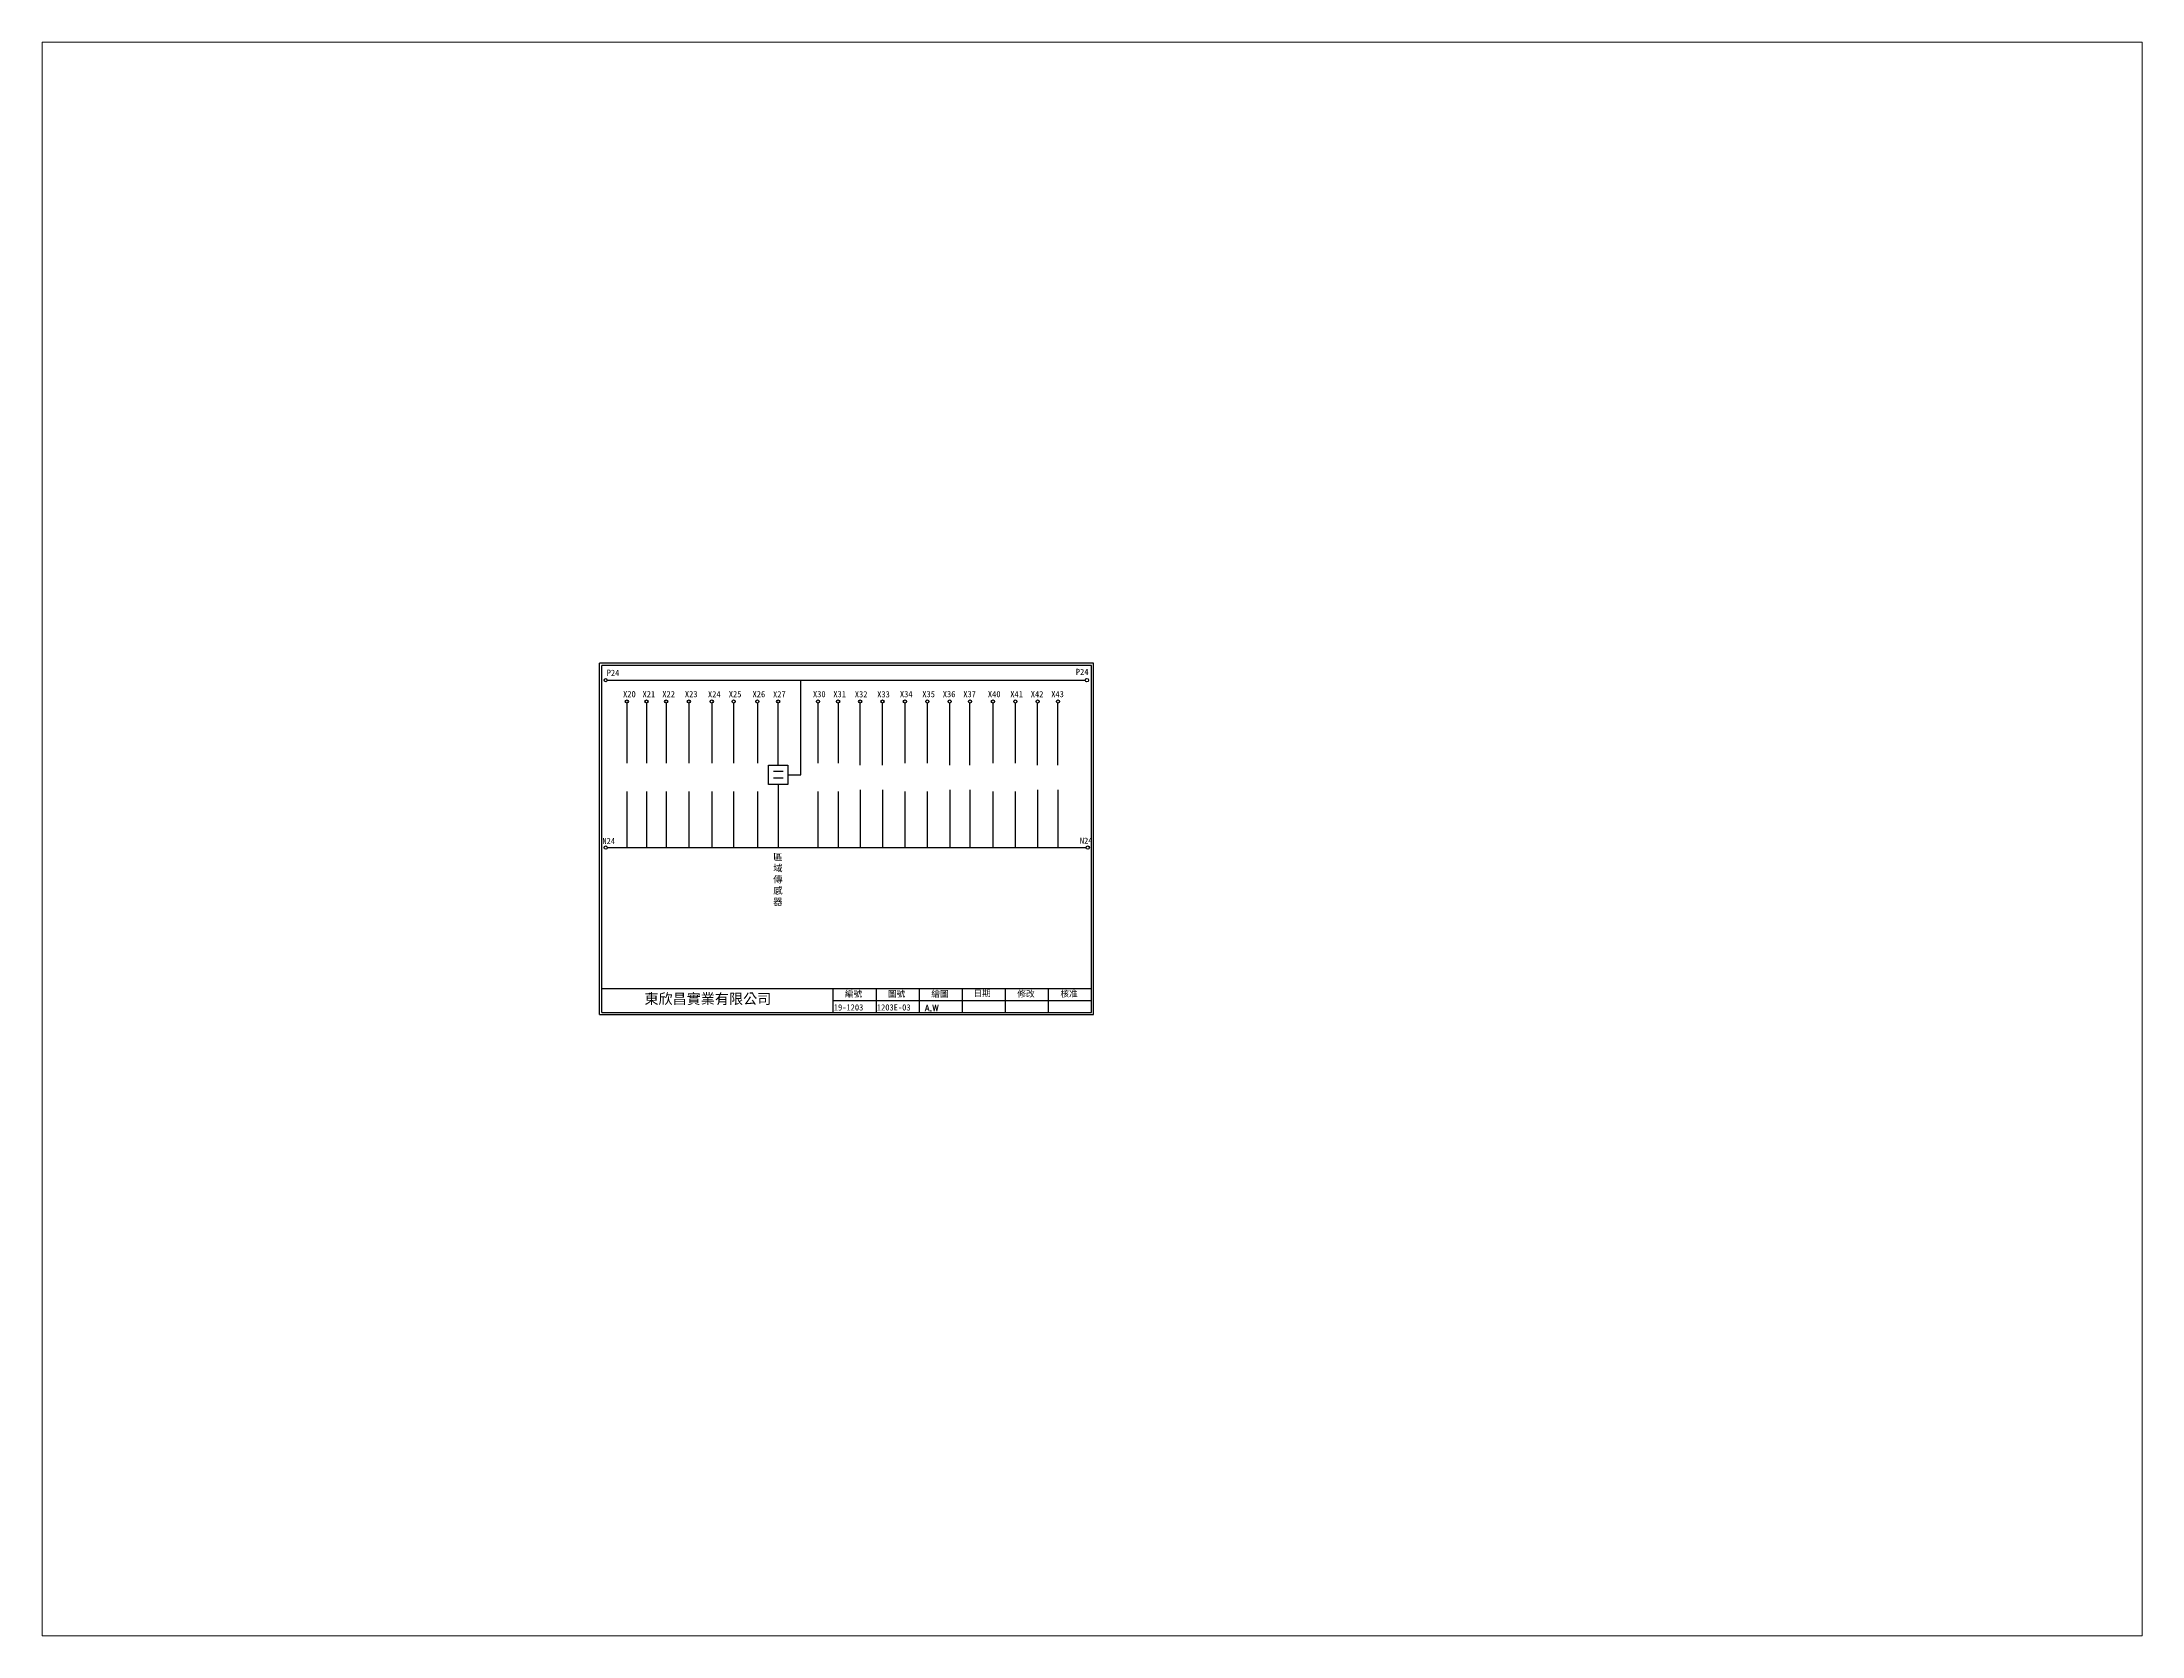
# Paper-space layout '配置1' of a CAD drawing. Extents: x 26 to 231, y 20 to 176.
# The model-space entities are those that its viewports show. They can reach past a viewport. Long polylines and large blocks are cut down to what shows.
import ezdxf

# ---------------------------------------------------------------- set-up
doc = ezdxf.new("R2010")
doc.units = 0
doc.layers.get('0').update_dxf_attribs({"linetype": 'CONTINUOUS'})
for name, color, linetype in [('圖框層', 7, 'CONTINUOUS'), ('標尺寸層', 3, 'CONTINUOUS'), ('輪廓線層', 7, 'CONTINUOUS')]:
    doc.layers.add(name, color=color, linetype=linetype)
doc.styles.add('CNS', font='romanc.shx', dxfattribs={"bigfont": 'chineset.shx'})
doc.styles.add('STSL', font='kaiu.ttf')

msp = doc.modelspace()

# ---------------------------------------------------------------- linework, layer by layer
for p, q in [((442.3, 142.3), (442.3, 197.2)), ((429.1, 147.9), (429.1, 183.9)), ((476.7, 147.9), (476.7, 183.9)), ((489.7, 147.9), (489.7, 183.9)), ((528.7, 147.9), (528.7, 183.9)), ((540.5, 147.9), (540.5, 183.9)), ((579.8, 147.9), (579.8, 183.9)), ((591.6, 147.9), (591.6, 183.9)), ((429.1, 136.7), (429.1, 100)), ((434.6, 142.3), (442.3, 142.3)), ((476.7, 133.6), (476.7, 100)), ((489.7, 133.6), (489.7, 100)), ((528.7, 133.6), (528.7, 100)), ((540.5, 133.6), (540.5, 100)), ((579.8, 133.6), (579.8, 100)), ((591.6, 133.6), (591.6, 100))]:
    msp.add_line(p, q)
msp.add_lwpolyline([(423.5, 147.9), (434.6, 147.9), (434.6, 136.7), (423.5, 136.7)], close=True)
for centre in [(608.4, 197.2), (608.9, 100)]:
    msp.add_circle(centre, 1)
at = {"layer": '圖框層', "color": 7}
for p, q in [((612.3, 207), (325.3, 207)), ((325.3, 3), (325.3, 207)), ((611.1, 205.7), (326.6, 205.7)), ((326.6, 4.2), (326.6, 205.7)), ((611.1, 4.2), (611.1, 205.7)), ((612.3, 3), (612.3, 207)), ((326.6, 18.2), (611.1, 18.2)), ((461.1, 4.2), (461.1, 18.2)), ((486.1, 4.2), (486.1, 18.2)), ((511.1, 4.2), (511.1, 18.2)), ((536.1, 4.2), (536.1, 18.2)), ((561.1, 4.2), (561.1, 18.2)), ((586.1, 4.2), (586.1, 18.2)), ((325.3, 3), (612.3, 3)), ((326.6, 4.2), (611.1, 4.2)), ((461.1, 11.2), (611.1, 11.2))]:
    msp.add_line(p, q, dxfattribs=at)
at = {"layer": '標尺寸層', "color": 7}
for p, q in [((329.8, 197.2), (607.4, 197.2)), ((341.2, 183.9), (341.2, 149)), ((352.6, 183.9), (352.6, 149)), ((364, 183.9), (364, 149)), ((377.1, 183.9), (377.1, 149)), ((390.5, 183.9), (390.5, 149)), ((403.2, 183.9), (403.2, 149)), ((417, 183.9), (417, 149)), ((452.2, 183.9), (452.2, 149)), ((463.9, 183.9), (463.9, 149)), ((502.7, 183.9), (502.7, 149)), ((515.7, 183.9), (515.7, 149)), ((553.8, 183.9), (553.8, 149)), ((566.8, 183.9), (566.8, 149)), ((426.3, 144.3), (431.9, 144.3)), ((426.3, 140.4), (431.9, 140.4)), ((341.2, 132.5), (341.2, 100)), ((352.6, 132.5), (352.6, 100)), ((364, 132.5), (364, 100)), ((377.1, 132.5), (377.1, 100)), ((377.1, 132.4), (377.1, 100)), ((390.5, 132.5), (390.5, 100)), ((390.5, 132.5), (390.5, 100)), ((403.2, 132.5), (403.2, 100)), ((403.2, 132.5), (403.2, 100)), ((417, 132.5), (417, 100)), ((452.2, 132.5), (452.2, 100)), ((463.9, 132.5), (463.9, 100)), ((502.7, 132.5), (502.7, 100)), ((515.7, 132.5), (515.7, 100)), ((553.8, 132.5), (553.8, 100)), ((566.8, 132.5), (566.8, 100)), ((330.1, 100), (607.9, 100))]:
    msp.add_line(p, q, dxfattribs=at)
for centre in [(328.9, 197.2), (341.2, 184.8), (352.6, 184.8), (364, 184.8), (377.2, 184.8), (377.2, 184.8), (390.5, 184.8), (403.2, 184.8), (417, 184.8), (429.1, 184.8), (452.2, 184.8), (463.9, 184.8), (476.7, 184.8), (489.7, 184.8), (502.7, 184.8), (515.7, 184.8), (528.7, 184.8), (540.5, 184.8), (553.8, 184.8), (566.8, 184.8), (579.8, 184.8), (591.6, 184.8), (328.9, 100)]:
    msp.add_circle(centre, 0.92, dxfattribs=at)
at = {"layer": '輪廓線層', "color": 116}
msp.add_lwpolyline([(354.6, 14.9), (354.6, 14.9), (354.6, 14.9), (354.5, 14.9), (354.5, 14.9), (354.5, 14.9), (354.5, 14.9), (354.4, 14.9), (354.4, 14.9), (354.4, 14.9), (354.4, 14.8), (354.3, 14.8), (354.3, 14.8), (354.3, 14.8), (354.3, 14.8), (354.2, 14.8), (354.2, 14.8), (354.2, 14.8), (354.2, 14.8), (354.2, 14.8), (354.1, 14.8), (354.1, 14.8), (354.1, 14.8), (354.1, 14.8), (354.1, 14.8), (354.1, 14.9), (354.1, 14.9), (354.1, 14.9), (354.1, 14.9), (354.1, 14.9), (354.1, 15), (354.1, 15), (354.2, 15), (354.2, 15.1), (354.2, 15.1), (354.2, 15.1), (354.2, 15.2), (354.2, 15.2), (354.3, 15.2), (354.3, 15.2), (354.3, 15.3), (354.3, 15.3), (354.3, 15.3), (354.4, 15.3), (354.4, 15.4), (354.4, 15.4), (354.4, 15.4), (354.5, 15.4), (354.5, 15.4), (354.5, 15.4), (354.5, 15.5), (354.5, 15.5), (354.6, 15.5), (354.6, 15.5), (354.6, 15.5), (354.6, 15.5), (354.6, 15.5), (354.6, 15.5), (354.6, 15.5), (354.7, 15.5), (354.7, 15.5), (354.7, 15.4), (354.7, 15.4), (354.7, 15.4), (354.7, 15.4), (354.7, 15.4), (354.7, 15.4), (354.7, 15.4), (354.7, 15.4), (354.7, 15.4), (354.7, 15.3), (354.7, 15.3), (354.7, 15.3), (354.7, 15.3), (354.7, 15.2), (354.7, 15.2), (354.7, 15.2), (354.7, 15.2), (354.7, 15.1), (354.7, 15.1), (354.7, 15.1), (354.7, 15.1), (354.7, 15), (354.7, 15), (354.7, 15), (354.6, 15), (354.6, 15), (354.6, 15)], close=True, dxfattribs=at)

# ---------------------------------------------------------------- texts
at = {"layer": '圖框層', "color": 4, "style": 'STSL'}
for s, height, p in [('P24', 3.6, (329.5, 199.7)), ('P24', 3.6, (602, 200.2)), ('X20', 3.6, (339, 187.3)), ('X21', 3.6, (350.3, 187.3)), ('X22', 3.6, (361.8, 187.3)), ('X23', 3.6, (374.9, 187.3)), ('X24', 3.6, (388.3, 187.2)), ('X25', 3.6, (400.4, 187.3)), ('X26', 3.6, (414.2, 187.3)), ('X27', 3.6, (426.1, 187.2)), ('X30', 3.6, (449.3, 187.3)), ('X31', 3.6, (461.1, 187.3)), ('X32', 3.6, (473.6, 187.2)), ('X33', 3.6, (486.6, 187.2)), ('X34', 3.6, (499.8, 187.3)), ('X35', 3.6, (512.8, 187.3)), ('X36', 3.6, (524.7, 187.3)), ('X37', 3.6, (536.6, 187.3)), ('X40', 3.6, (550.9, 187.3)), ('X41', 3.6, (563.9, 187.3)), ('X42', 3.6, (575.8, 187.3)), ('X43', 3.6, (587.7, 187.3)), ('N24', 3.6, (327, 102)), ('N24', 3.6, (604.3, 102.2)), ('東欣昌實業有限公司', 6, (351.4, 9.2)), ('編號', 3.6, (467.8, 13.3)), ('圖號', 3.6, (492.8, 13.3)), ('繪圖', 3.6, (518, 13.3)), ('日期', 3.6, (542.5, 13.6)), ('修改', 3.6, (568, 13.3)), ('核准', 3.6, (593, 13.3)), ('19-1203', 3.6, (461.4, 5.4)), ('1203E-03', 3.6, (486.4, 5.4))]:
    msp.add_text(s, height=height, dxfattribs=at).set_placement(p)
at = {"layer": '圖框層', "color": 7, "insert": (509.3, 8.6), "char_height": 3.6, "width": 24.535, "attachment_point": 1, "style": 'CNS'}
msp.add_mtext(' {\\C4; A.W}', dxfattribs=at)
at = {"layer": '標尺寸層', "color": 7, "insert": (426.2, 96.5), "char_height": 3.9, "width": 4.961, "attachment_point": 1, "style": 'CNS'}
msp.add_mtext('{\\fDFKai-SB|b0|i0|c136|p65;區域傳感器}', dxfattribs=at)

psp = doc.layouts.new('配置1')

# ---------------------------------------------------------------- viewports
at = {"layer": '標尺寸層'}
psp.add_viewport(center=(128.5, 97.5), size=(205.6, 156), view_center_point=(611.37, 104.98), view_height=925.5311, dxfattribs=at)

doc.saveas('drawing.dxf')
